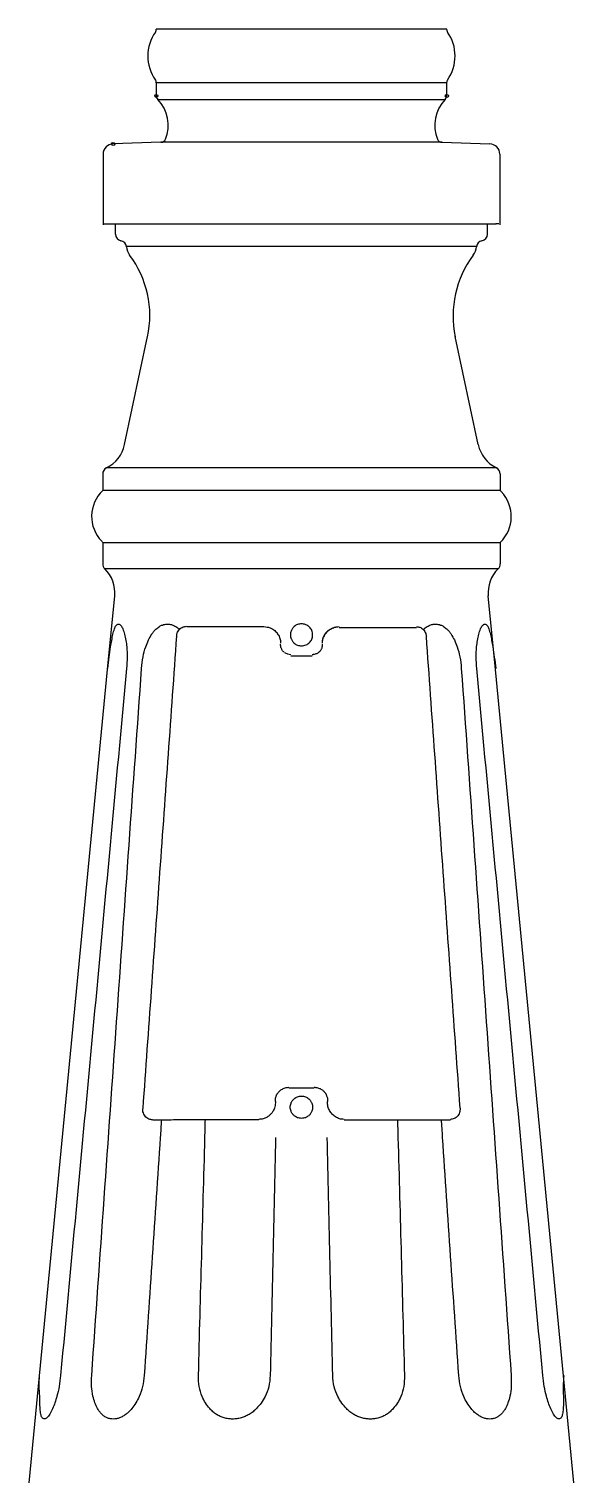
# Model space of a CAD drawing. Extents: x 0 to 225, y 0 to 465.
# Drawn here: x 78.2 to 109.2, y 47.9 to 130.6 of the extents above; entities that cross this region are included whole.
import ezdxf

# ---------------------------------------------------------------- set-up
doc = ezdxf.new("R2010")
doc.units = 0
doc.layers.add('LIVELLO_1', color=160, linetype='Continuous')

# ---------------------------------------------------------------- blocks, each defined once
blk = doc.blocks.new('AI9-BLK1')
at = {"layer": 'LIVELLO_1', "color": 7}
for p, q in [((-10.555, -101.805), (-27.092, -101.805)), ((-10.555, -104.864), (-27.092, -104.864)), ((-27.081, -104.859), (-27.081, -105.605)), ((-10.568, -104.859), (-10.568, -105.605)), ((-27.01, -105.808), (-10.637, -105.808)), ((-26.816, -108.246), (-29.528, -108.342)), ((-25.587, -108.249), (-26.829, -108.249)), ((-12.062, -108.249), (-25.587, -108.249)), ((-10.821, -108.249), (-12.062, -108.249)), ((-10.833, -108.246), (-8.119, -108.342)), ((-30.104, -108.915), (-30.104, -112.936)), ((-7.543, -108.915), (-7.543, -112.936)), ((-30.057, -112.887), (-29.966, -112.887)), ((-18.824, -112.898), (-29.989, -112.898)), ((-29.399, -113.47), (-29.399, -112.898)), ((-8.248, -112.898), (-29.399, -112.898)), ((-7.754, -112.898), (-18.824, -112.898)), ((-8.248, -113.47), (-8.248, -112.898)), ((-7.592, -112.887), (-7.777, -112.887)), ((-8.889, -114.173), (-28.757, -114.173)), ((-28.877, -125.445), (-27.571, -119.304)), ((-8.769, -125.445), (-10.078, -119.304)), ((-30.122, -127.113), (-30.122, -128.06)), ((-7.737, -126.769), (-29.912, -126.769)), ((-7.522, -127.113), (-7.522, -128.06)), ((-7.522, -128.06), (-30.122, -128.06)), ((-30.122, -131.008), (-30.122, -132.237)), ((-30.122, -131.008), (-7.522, -131.008)), ((-7.522, -131.008), (-7.522, -132.237)), ((-7.637, -132.508), (-30.009, -132.508)), ((-29.849, -138.243), (-29.442, -134.057)), ((-7.797, -138.243), (-8.202, -134.057)), ((-15.38, -135.873), (-16.682, -135.873)), ((-12.28, -135.871), (-13.595, -135.871)), ((-19.434, -137.469), (-18.548, -137.469)), ((-18.548, -137.469), (-18.214, -137.469)), ((-33.724, -178.428), (-29.849, -138.243)), ((-3.923, -178.428), (-7.797, -138.243)), ((-18.103, -162.057), (-19.545, -162.057)), ((-10.348, -163.878), (-10.861, -163.878)), ((-34.311, -184.522), (-33.724, -178.428)), ((-3.332, -184.522), (-3.923, -178.428))]:
    blk.add_line(p, q, dxfattribs=at)
for points in [[(-25.337, -135.787), (-25.257, -135.787), (-25.176, -135.787)], [(-13.595, -135.871), (-14.988, -135.873), (-15.38, -135.873)], [(-27.029, -163.862), (-26.904, -163.862), (-26.778, -163.862)], [(-24.57, -163.849), (-24.505, -163.849), (-24.437, -163.849), (-24.358, -163.849), (-24.274, -163.849)], [(-10.861, -163.878), (-13.362, -163.878), (-16.391, -163.878)]]:
    blk.add_lwpolyline(points, dxfattribs=at)
for centre, major_axis, ratio in [((-27.08, -105.608), (0.0894, 0), 0.959632), ((-10.555, -105.608), (0.0904, 0), 0.948571), ((-29.529, -108.344), (-0.0011, -0.0927), 0.963684)]:
    blk.add_ellipse(centre, major_axis=major_axis, ratio=ratio, dxfattribs=at)
for points in [[(-27.131, -101.975), (-27.704, -102.787), (-27.704, -103.877), (-27.131, -104.703)], [(-27.131, -101.975), (-27.094, -101.925), (-27.081, -101.865), (-27.081, -101.805)], [(-10.568, -101.805), (-10.568, -101.865), (-10.548, -101.925), (-10.516, -101.975)], [(-10.516, -104.703), (-9.947, -103.877), (-9.947, -102.787), (-10.516, -101.975)], [(-27.081, -104.864), (-27.081, -104.807), (-27.094, -104.747), (-27.131, -104.703)], [(-10.516, -104.703), (-10.548, -104.747), (-10.568, -104.807), (-10.568, -104.864)], [(-27.081, -105.608), (-27.081, -105.68), (-27.049, -105.753), (-26.999, -105.806)], [(-26.559, -108.072), (-26.24, -107.298), (-26.412, -106.404), (-26.999, -105.806)], [(-10.652, -105.806), (-11.236, -106.404), (-11.406, -107.298), (-11.088, -108.072)], [(-10.652, -105.806), (-10.598, -105.753), (-10.568, -105.68), (-10.568, -105.608)], [(-29.528, -108.344), (-29.844, -108.344), (-30.104, -108.602), (-30.104, -108.917)], [(-26.816, -108.249), (-26.699, -108.244), (-26.602, -108.176), (-26.559, -108.072)], [(-11.088, -108.072), (-11.044, -108.176), (-10.943, -108.244), (-10.833, -108.249)], [(-7.543, -108.917), (-7.543, -108.602), (-7.802, -108.344), (-8.119, -108.344)], [(-29.399, -113.474), (-29.399, -113.655), (-29.268, -113.812), (-29.089, -113.849)], [(-28.778, -114.189), (-28.795, -114.021), (-28.92, -113.88), (-29.089, -113.849)], [(-8.561, -113.849), (-8.724, -113.88), (-8.85, -114.021), (-8.871, -114.189)], [(-8.561, -113.849), (-8.38, -113.812), (-8.248, -113.655), (-8.248, -113.474)], [(-28.778, -114.189), (-28.761, -114.361), (-28.696, -114.533), (-28.595, -114.668)], [(-28.778, -114.189), (-28.761, -114.361), (-28.696, -114.533), (-28.595, -114.668)], [(-27.571, -119.308), (-27.223, -117.684), (-27.598, -115.994), (-28.595, -114.668)], [(-9.054, -114.668), (-10.05, -115.994), (-10.423, -117.684), (-10.075, -119.308)], [(-9.054, -114.668), (-8.953, -114.533), (-8.884, -114.361), (-8.871, -114.189)], [(-29.912, -126.771), (-29.381, -126.509), (-29.002, -126.027), (-28.877, -125.449)], [(-8.769, -125.449), (-8.645, -126.027), (-8.265, -126.509), (-7.737, -126.771)], [(-29.912, -126.771), (-30.043, -126.837), (-30.124, -126.965), (-30.124, -127.115)], [(-7.522, -127.115), (-7.522, -126.965), (-7.608, -126.837), (-7.737, -126.771)], [(-30.124, -132.239), (-30.124, -132.338), (-30.081, -132.438), (-30.009, -132.513)], [(-7.637, -132.513), (-7.565, -132.438), (-7.522, -132.338), (-7.522, -132.239)], [(-29.442, -134.06), (-29.388, -133.486), (-29.593, -132.912), (-30.009, -132.513)], [(-7.637, -132.513), (-8.05, -132.912), (-8.259, -133.486), (-8.202, -134.06)]]:
    blk.add_open_spline(points, degree=3, dxfattribs=at)
for points, knots in [([(-30.124, -128.064), (-30.94, -128.845), (-30.967, -130.138), (-30.184, -130.95), (-30.162, -130.972), (-30.147, -130.994), (-30.124, -131.01)], [0, 0, 0, 0, 1, 1, 1, 2, 2, 2, 2]), ([(-7.522, -131.01), (-6.708, -130.233), (-6.681, -128.936), (-7.463, -128.122), (-7.483, -128.104), (-7.502, -128.086), (-7.522, -128.064)], [0, 0, 0, 0, 1, 1, 1, 2, 2, 2, 2]), ([(-18.824, -135.646), (-18.901, -135.65), (-18.978, -135.659), (-19.052, -135.684), (-19.116, -135.706), (-19.177, -135.745), (-19.231, -135.792), (-19.27, -135.827), (-19.306, -135.871), (-19.332, -135.915), (-19.367, -135.953), (-19.387, -135.999), (-19.407, -136.052), (-19.421, -136.087), (-19.432, -136.122), (-19.438, -136.16), (-19.45, -136.195), (-19.45, -136.231), (-19.45, -136.273), (-19.45, -136.304), (-19.45, -136.345), (-19.438, -136.381), (-19.432, -136.416), (-19.421, -136.454), (-19.41, -136.489), (-19.387, -136.535), (-19.367, -136.586), (-19.332, -136.626), (-19.306, -136.67), (-19.27, -136.714), (-19.231, -136.749), (-19.177, -136.794), (-19.116, -136.835), (-19.052, -136.857), (-18.978, -136.884), (-18.901, -136.888), (-18.824, -136.899)], [0, 0, 0, 0, 1, 1, 1, 2, 2, 2, 3, 3, 3, 4, 4, 4, 5, 5, 5, 6, 6, 6, 7, 7, 7, 8, 8, 8, 9, 9, 9, 10, 10, 10, 11, 11, 11, 12, 12, 12, 12]), ([(-18.582, -135.692), (-18.625, -135.679), (-18.664, -135.664), (-18.703, -135.655), (-18.741, -135.65), (-18.783, -135.646), (-18.824, -135.646)], [0, 0, 0, 0, 1, 1, 1, 2, 2, 2, 2]), ([(-29.841, -138.177), (-29.815, -137.961), (-29.796, -137.747), (-29.763, -137.533), (-29.735, -137.343), (-29.709, -137.151), (-29.677, -136.961), (-29.654, -136.835), (-29.634, -136.709), (-29.612, -136.586), (-29.593, -136.467), (-29.567, -136.35), (-29.541, -136.231), (-29.528, -136.182), (-29.516, -136.131), (-29.503, -136.081), (-29.487, -136.028), (-29.474, -135.977), (-29.455, -135.931), (-29.444, -135.895), (-29.431, -135.864), (-29.417, -135.831), (-29.403, -135.803), (-29.384, -135.77), (-29.363, -135.741), (-29.343, -135.719), (-29.324, -135.701), (-29.3, -135.69), (-29.279, -135.675), (-29.257, -135.664), (-29.229, -135.664), (-29.207, -135.664), (-29.177, -135.675), (-29.157, -135.69), (-29.13, -135.701), (-29.11, -135.719), (-29.095, -135.741), (-29.071, -135.77), (-29.051, -135.803), (-29.033, -135.827), (-29.015, -135.864), (-28.999, -135.895), (-28.983, -135.928), (-28.966, -135.977), (-28.944, -136.028), (-28.929, -136.078), (-28.913, -136.125), (-28.897, -136.182), (-28.884, -136.231), (-28.852, -136.35), (-28.83, -136.462), (-28.809, -136.586), (-28.789, -136.709), (-28.771, -136.835), (-28.757, -136.961), (-28.737, -137.151), (-28.73, -137.343), (-28.735, -137.537), (-28.735, -137.747), (-28.748, -137.961), (-28.767, -138.177)], [0, 0, 0, 0, 1, 1, 1, 2, 2, 2, 3, 3, 3, 4, 4, 4, 5, 5, 5, 6, 6, 6, 7, 7, 7, 8, 8, 8, 9, 9, 9, 10, 10, 10, 11, 11, 11, 12, 12, 12, 13, 13, 13, 14, 14, 14, 15, 15, 15, 16, 16, 16, 17, 17, 17, 18, 18, 18, 19, 19, 19, 20, 20, 20, 20]), ([(-27.914, -138.177), (-27.892, -137.956), (-27.872, -137.736), (-27.831, -137.524), (-27.793, -137.328), (-27.745, -137.133), (-27.679, -136.948), (-27.632, -136.818), (-27.582, -136.69), (-27.521, -136.564), (-27.467, -136.449), (-27.404, -136.337), (-27.334, -136.231), (-27.302, -136.178), (-27.266, -136.125), (-27.226, -136.081), (-27.189, -136.032), (-27.15, -135.99), (-27.101, -135.951), (-27.072, -135.917), (-27.038, -135.893), (-26.999, -135.864), (-26.965, -135.838), (-26.932, -135.816), (-26.896, -135.787)], [0, 0, 0, 0, 1, 1, 1, 2, 2, 2, 3, 3, 3, 4, 4, 4, 5, 5, 5, 6, 6, 6, 7, 7, 7, 8, 8, 8, 8]), ([(-25.928, -136.337), (-26.247, -140.816), (-26.568, -145.295), (-26.887, -149.775), (-27.207, -154.256), (-27.526, -158.732), (-27.849, -163.213)], [0, 0, 0, 0, 1, 1, 1, 2, 2, 2, 2]), ([(-26.896, -135.787), (-26.872, -135.774), (-26.846, -135.759), (-26.823, -135.745), (-26.792, -135.734), (-26.764, -135.719), (-26.732, -135.712), (-26.692, -135.692), (-26.647, -135.679), (-26.6, -135.675), (-26.557, -135.664), (-26.512, -135.659), (-26.464, -135.659), (-26.403, -135.659), (-26.335, -135.664), (-26.27, -135.679), (-26.206, -135.692), (-26.145, -135.715), (-26.085, -135.737), (-26.044, -135.756), (-26.001, -135.781), (-25.964, -135.803), (-25.928, -135.825), (-25.895, -135.849), (-25.861, -135.877), (-25.838, -135.895), (-25.82, -135.909), (-25.802, -135.928), (-25.79, -135.937), (-25.775, -135.951), (-25.764, -135.962)], [0, 0, 0, 0, 1, 1, 1, 2, 2, 2, 3, 3, 3, 4, 4, 4, 5, 5, 5, 6, 6, 6, 7, 7, 7, 8, 8, 8, 9, 9, 9, 10, 10, 10, 10]), ([(-25.928, -136.337), (-25.919, -136.312), (-25.917, -136.286), (-25.91, -136.26), (-25.906, -136.231), (-25.899, -136.204), (-25.895, -136.178)], [0, 0, 0, 0, 1, 1, 1, 2, 2, 2, 2]), ([(-25.895, -136.178), (-25.876, -136.136), (-25.861, -136.1), (-25.838, -136.065), (-25.818, -136.028), (-25.79, -135.99), (-25.764, -135.962)], [0, 0, 0, 0, 1, 1, 1, 2, 2, 2, 2]), ([(-25.764, -135.962), (-25.729, -135.931), (-25.697, -135.9), (-25.662, -135.877), (-25.628, -135.849), (-25.587, -135.838), (-25.546, -135.816)], [0, 0, 0, 0, 1, 1, 1, 2, 2, 2, 2]), ([(-25.546, -135.816), (-25.518, -135.809), (-25.486, -135.805), (-25.454, -135.803), (-25.423, -135.796), (-25.395, -135.792), (-25.361, -135.783)], [0, 0, 0, 0, 1, 1, 1, 2, 2, 2, 2]), ([(-25.167, -135.787), (-24.932, -135.787), (-24.703, -135.792), (-24.466, -135.792), (-24.24, -135.796), (-24.003, -135.796), (-23.772, -135.796), (-23.772, -135.796), (-23.493, -135.796), (-23.493, -135.796), (-23.377, -135.796), (-23.269, -135.796), (-23.16, -135.803), (-23.16, -135.803), (-22.724, -135.803), (-22.724, -135.803), (-22.724, -135.803), (-22.245, -135.803), (-22.245, -135.803)], [0, 0, 0, 0, 1, 1, 1, 2, 2, 2, 3, 3, 3, 4, 4, 4, 5, 5, 5, 6, 6, 6, 6]), ([(-22.256, -135.803), (-22.256, -135.803), (-21.613, -135.803), (-21.613, -135.803), (-21.396, -135.803), (-21.18, -135.803), (-20.967, -135.805)], [0, 0, 0, 0, 1, 1, 1, 2, 2, 2, 2]), ([(-20.962, -135.805), (-20.904, -135.809), (-20.837, -135.809), (-20.781, -135.825), (-20.723, -135.831), (-20.665, -135.849), (-20.611, -135.871), (-20.557, -135.893), (-20.51, -135.917), (-20.46, -135.944), (-20.419, -135.975), (-20.378, -135.999), (-20.341, -136.032), (-20.307, -136.065), (-20.277, -136.096), (-20.25, -136.125), (-20.236, -136.14), (-20.225, -136.149), (-20.214, -136.164), (-20.212, -136.173), (-20.203, -136.182), (-20.199, -136.191), (-20.148, -136.26), (-20.104, -136.33), (-20.074, -136.414), (-20.04, -136.489), (-20.029, -136.575), (-20.013, -136.657)], [0, 0, 0, 0, 1, 1, 1, 2, 2, 2, 3, 3, 3, 4, 4, 4, 5, 5, 5, 6, 6, 6, 7, 7, 7, 8, 8, 8, 9, 9, 9, 9]), ([(-18.548, -136.835), (-18.515, -136.822), (-18.483, -136.805), (-18.453, -136.78), (-18.422, -136.76), (-18.393, -136.736), (-18.366, -136.709), (-18.338, -136.679), (-18.314, -136.654), (-18.293, -136.619), (-18.271, -136.586), (-18.248, -136.551), (-18.237, -136.511), (-18.216, -136.476), (-18.203, -136.438), (-18.2, -136.394), (-18.189, -136.354), (-18.189, -136.312), (-18.189, -136.273), (-18.189, -136.231), (-18.189, -136.191), (-18.2, -136.149), (-18.203, -136.109), (-18.216, -136.07), (-18.237, -136.032), (-18.248, -135.99), (-18.271, -135.953), (-18.293, -135.922), (-18.314, -135.886), (-18.341, -135.853), (-18.373, -135.827), (-18.399, -135.796), (-18.431, -135.774), (-18.467, -135.75), (-18.498, -135.728), (-18.537, -135.712), (-18.571, -135.692)], [0, 0, 0, 0, 1, 1, 1, 2, 2, 2, 3, 3, 3, 4, 4, 4, 5, 5, 5, 6, 6, 6, 7, 7, 7, 8, 8, 8, 9, 9, 9, 10, 10, 10, 11, 11, 11, 12, 12, 12, 12]), ([(-17.636, -136.663), (-17.627, -136.61), (-17.622, -136.566), (-17.609, -136.522), (-17.597, -136.476), (-17.582, -136.427), (-17.564, -136.385)], [0, 0, 0, 0, 1, 1, 1, 2, 2, 2, 2]), ([(-17.629, -136.619), (-17.622, -136.575), (-17.614, -136.535), (-17.601, -136.498), (-17.59, -136.46), (-17.577, -136.42), (-17.564, -136.385)], [0, 0, 0, 0, 1, 1, 1, 2, 2, 2, 2]), ([(-17.564, -136.385), (-17.562, -136.381), (-17.558, -136.381), (-17.558, -136.376), (-17.558, -136.372), (-17.558, -136.372), (-17.556, -136.367), (-17.556, -136.367), (-17.554, -136.363), (-17.554, -136.363), (-17.554, -136.359), (-17.549, -136.359), (-17.547, -136.354), (-17.547, -136.354), (-17.547, -136.345), (-17.547, -136.345), (-17.545, -136.345), (-17.543, -136.341), (-17.543, -136.341), (-17.543, -136.341), (-17.543, -136.337), (-17.541, -136.33), (-17.536, -136.33), (-17.536, -136.326), (-17.536, -136.326), (-17.536, -136.326), (-17.534, -136.321), (-17.532, -136.317), (-17.532, -136.317), (-17.532, -136.312), (-17.532, -136.312), (-17.53, -136.312), (-17.527, -136.308), (-17.527, -136.308), (-17.527, -136.304), (-17.527, -136.304), (-17.523, -136.299), (-17.523, -136.299), (-17.521, -136.299), (-17.521, -136.295), (-17.521, -136.29), (-17.519, -136.29), (-17.516, -136.29), (-17.516, -136.29), (-17.516, -136.286), (-17.516, -136.286), (-17.514, -136.282), (-17.509, -136.277), (-17.509, -136.277), (-17.509, -136.277), (-17.509, -136.273), (-17.509, -136.273), (-17.504, -136.273), (-17.504, -136.268), (-17.504, -136.268), (-17.504, -136.264), (-17.502, -136.264), (-17.502, -136.264), (-17.502, -136.264), (-17.5, -136.26), (-17.5, -136.26), (-17.495, -136.255), (-17.493, -136.255), (-17.493, -136.251), (-17.493, -136.251), (-17.491, -136.246), (-17.491, -136.246), (-17.489, -136.246), (-17.489, -136.246), (-17.489, -136.242), (-17.489, -136.242), (-17.487, -136.235), (-17.482, -136.235), (-17.482, -136.235), (-17.482, -136.231), (-17.482, -136.231), (-17.48, -136.231), (-17.478, -136.226), (-17.478, -136.226), (-17.478, -136.222), (-17.478, -136.222), (-17.476, -136.222), (-17.476, -136.222), (-17.473, -136.218), (-17.473, -136.218), (-17.473, -136.218), (-17.469, -136.213), (-17.467, -136.213), (-17.467, -136.213), (-17.467, -136.209), (-17.467, -136.209), (-17.464, -136.204), (-17.459, -136.204), (-17.459, -136.204), (-17.459, -136.204), (-17.459, -136.2), (-17.459, -136.2), (-17.459, -136.2), (-17.455, -136.195), (-17.455, -136.195), (-17.455, -136.195), (-17.452, -136.195), (-17.452, -136.191), (-17.452, -136.191), (-17.448, -136.191), (-17.448, -136.191), (-17.448, -136.191), (-17.448, -136.187), (-17.448, -136.187), (-17.448, -136.187), (-17.448, -136.182), (-17.448, -136.182), (-17.448, -136.182), (-17.446, -136.182), (-17.446, -136.182), (-17.446, -136.178), (-17.441, -136.178), (-17.441, -136.178), (-17.441, -136.178), (-17.437, -136.178), (-17.437, -136.178), (-17.437, -136.178), (-17.437, -136.173), (-17.437, -136.173), (-17.437, -136.173), (-17.437, -136.173), (-17.437, -136.169), (-17.437, -136.169), (-17.435, -136.169), (-17.435, -136.169), (-17.435, -136.169), (-17.435, -136.164), (-17.435, -136.164), (-17.435, -136.164), (-17.426, -136.164), (-17.426, -136.164), (-17.426, -136.164), (-17.426, -136.16), (-17.426, -136.16), (-17.426, -136.16), (-17.426, -136.156), (-17.426, -136.156), (-17.426, -136.156), (-17.424, -136.156), (-17.424, -136.156)], [0, 0, 0, 0, 1, 1, 1, 2, 2, 2, 3, 3, 3, 4, 4, 4, 5, 5, 5, 6, 6, 6, 7, 7, 7, 8, 8, 8, 9, 9, 9, 10, 10, 10, 11, 11, 11, 12, 12, 12, 13, 13, 13, 14, 14, 14, 15, 15, 15, 16, 16, 16, 17, 17, 17, 18, 18, 18, 19, 19, 19, 20, 20, 20, 21, 21, 21, 22, 22, 22, 23, 23, 23, 24, 24, 24, 25, 25, 25, 26, 26, 26, 27, 27, 27, 28, 28, 28, 29, 29, 29, 30, 30, 30, 31, 31, 31, 32, 32, 32, 33, 33, 33, 34, 34, 34, 35, 35, 35, 36, 36, 36, 37, 37, 37, 38, 38, 38, 39, 39, 39, 40, 40, 40, 41, 41, 41, 42, 42, 42, 43, 43, 43, 44, 44, 44, 45, 45, 45, 46, 46, 46, 47, 47, 47, 48, 48, 48, 48]), ([(-17.549, -136.385), (-17.541, -136.367), (-17.534, -136.345), (-17.523, -136.326), (-17.514, -136.308), (-17.502, -136.29), (-17.491, -136.273), (-17.48, -136.251), (-17.469, -136.231), (-17.452, -136.213), (-17.439, -136.195), (-17.426, -136.178), (-17.409, -136.156)], [0, 0, 0, 0, 1, 1, 1, 2, 2, 2, 3, 3, 3, 4, 4, 4, 4]), ([(-17.424, -136.156), (-17.418, -136.149), (-17.412, -136.14), (-17.407, -136.136), (-17.401, -136.125), (-17.392, -136.118), (-17.385, -136.109), (-17.374, -136.096), (-17.358, -136.087), (-17.344, -136.074), (-17.336, -136.059), (-17.323, -136.052), (-17.31, -136.041), (-17.297, -136.028), (-17.276, -136.012), (-17.26, -135.999), (-17.245, -135.988), (-17.232, -135.977), (-17.217, -135.968)], [0, 0, 0, 0, 1, 1, 1, 2, 2, 2, 3, 3, 3, 4, 4, 4, 5, 5, 5, 6, 6, 6, 6]), ([(-17.424, -136.156), (-17.422, -136.149), (-17.414, -136.147), (-17.412, -136.136), (-17.407, -136.131), (-17.401, -136.125), (-17.396, -136.122), (-17.392, -136.118), (-17.385, -136.114), (-17.381, -136.109), (-17.378, -136.1), (-17.374, -136.096), (-17.366, -136.096), (-17.364, -136.087), (-17.358, -136.081), (-17.355, -136.081), (-17.353, -136.074), (-17.344, -136.074), (-17.342, -136.07), (-17.34, -136.065), (-17.336, -136.059), (-17.331, -136.056), (-17.323, -136.052), (-17.321, -136.043), (-17.319, -136.043), (-17.312, -136.041), (-17.31, -136.034), (-17.306, -136.032), (-17.299, -136.032), (-17.297, -136.028), (-17.29, -136.021), (-17.288, -136.019), (-17.286, -136.019), (-17.284, -136.012), (-17.274, -136.01), (-17.271, -136.006), (-17.267, -136.006), (-17.263, -135.999), (-17.263, -135.999), (-17.26, -135.999), (-17.26, -135.999), (-17.256, -135.997), (-17.254, -135.99), (-17.254, -135.99), (-17.249, -135.99), (-17.249, -135.99), (-17.245, -135.988), (-17.243, -135.988), (-17.243, -135.988), (-17.238, -135.988), (-17.238, -135.984), (-17.238, -135.984), (-17.238, -135.984), (-17.232, -135.977), (-17.232, -135.977), (-17.232, -135.977), (-17.228, -135.975), (-17.228, -135.975), (-17.228, -135.975), (-17.22, -135.975), (-17.22, -135.975), (-17.22, -135.975), (-17.22, -135.968), (-17.22, -135.968), (-17.22, -135.968), (-17.217, -135.968), (-17.217, -135.968)], [0, 0, 0, 0, 1, 1, 1, 2, 2, 2, 3, 3, 3, 4, 4, 4, 5, 5, 5, 6, 6, 6, 7, 7, 7, 8, 8, 8, 9, 9, 9, 10, 10, 10, 11, 11, 11, 12, 12, 12, 13, 13, 13, 14, 14, 14, 15, 15, 15, 16, 16, 16, 17, 17, 17, 18, 18, 18, 19, 19, 19, 20, 20, 20, 21, 21, 21, 22, 22, 22, 22]), ([(-17.204, -135.968), (-17.161, -135.94), (-17.122, -135.917), (-17.077, -135.895), (-17.032, -135.877), (-16.985, -135.862), (-16.937, -135.84)], [0, 0, 0, 0, 1, 1, 1, 2, 2, 2, 2]), ([(-17.204, -135.968), (-17.191, -135.962), (-17.174, -135.951), (-17.163, -135.94), (-17.148, -135.931), (-17.127, -135.922), (-17.111, -135.915), (-17.084, -135.9), (-17.06, -135.886), (-17.032, -135.877), (-17.001, -135.864), (-16.969, -135.853), (-16.937, -135.84)], [0, 0, 0, 0, 1, 1, 1, 2, 2, 2, 3, 3, 3, 4, 4, 4, 4]), ([(-16.952, -135.84), (-16.911, -135.831), (-16.868, -135.825), (-16.822, -135.816), (-16.777, -135.809), (-16.732, -135.809), (-16.687, -135.805)], [0, 0, 0, 0, 1, 1, 1, 2, 2, 2, 2]), ([(-16.952, -135.84), (-16.935, -135.84), (-16.917, -135.838), (-16.902, -135.827), (-16.881, -135.827), (-16.863, -135.825), (-16.847, -135.818)], [0, 0, 0, 0, 1, 1, 1, 2, 2, 2, 2]), ([(-12.28, -135.803), (-12.251, -135.809), (-12.219, -135.816), (-12.192, -135.818), (-12.159, -135.825), (-12.127, -135.827), (-12.1, -135.838), (-12.059, -135.849), (-12.023, -135.871), (-11.989, -135.893), (-11.952, -135.915), (-11.924, -135.942), (-11.892, -135.968)], [0, 0, 0, 0, 1, 1, 1, 2, 2, 2, 3, 3, 3, 4, 4, 4, 4]), ([(-11.892, -135.968), (-11.881, -135.962), (-11.867, -135.944), (-11.853, -135.931), (-11.831, -135.915), (-11.81, -135.895), (-11.79, -135.877), (-11.756, -135.849), (-11.72, -135.825), (-11.682, -135.803), (-11.641, -135.781), (-11.603, -135.756), (-11.56, -135.737), (-11.503, -135.715), (-11.437, -135.692), (-11.377, -135.679), (-11.314, -135.664), (-11.247, -135.659), (-11.185, -135.659), (-11.137, -135.659), (-11.092, -135.664), (-11.044, -135.675), (-10.999, -135.679), (-10.956, -135.692), (-10.915, -135.712), (-10.887, -135.719), (-10.852, -135.734), (-10.823, -135.745), (-10.803, -135.759), (-10.775, -135.774), (-10.753, -135.787)], [0, 0, 0, 0, 1, 1, 1, 2, 2, 2, 3, 3, 3, 4, 4, 4, 5, 5, 5, 6, 6, 6, 7, 7, 7, 8, 8, 8, 9, 9, 9, 10, 10, 10, 10]), ([(-11.892, -135.968), (-11.865, -136.006), (-11.833, -136.034), (-11.81, -136.074), (-11.788, -136.114), (-11.773, -136.156), (-11.756, -136.195)], [0, 0, 0, 0, 1, 1, 1, 2, 2, 2, 2]), ([(-11.756, -136.195), (-11.749, -136.222), (-11.743, -136.251), (-11.736, -136.277), (-11.732, -136.299), (-11.73, -136.326), (-11.72, -136.354)], [0, 0, 0, 0, 1, 1, 1, 2, 2, 2, 2]), ([(-9.802, -163.191), (-10.123, -158.718), (-10.443, -154.243), (-10.762, -149.771), (-11.081, -145.295), (-11.402, -140.829), (-11.72, -136.354)], [0, 0, 0, 0, 1, 1, 1, 2, 2, 2, 2]), ([(-10.753, -135.787), (-10.715, -135.816), (-10.683, -135.838), (-10.649, -135.864), (-10.613, -135.893), (-10.577, -135.917), (-10.545, -135.951), (-10.5, -135.99), (-10.46, -136.032), (-10.423, -136.081), (-10.382, -136.125), (-10.346, -136.178), (-10.315, -136.231), (-10.245, -136.337), (-10.184, -136.449), (-10.128, -136.564), (-10.068, -136.69), (-10.016, -136.818), (-9.969, -136.948), (-9.906, -137.133), (-9.856, -137.328), (-9.815, -137.524), (-9.777, -137.736), (-9.757, -137.956), (-9.734, -138.177)], [0, 0, 0, 0, 1, 1, 1, 2, 2, 2, 3, 3, 3, 4, 4, 4, 5, 5, 5, 6, 6, 6, 7, 7, 7, 8, 8, 8, 8]), ([(-8.858, -138.177), (-8.873, -137.961), (-8.889, -137.747), (-8.889, -137.537), (-8.889, -137.343), (-8.884, -137.151), (-8.862, -136.961), (-8.853, -136.835), (-8.834, -136.709), (-8.815, -136.586), (-8.794, -136.462), (-8.772, -136.35), (-8.74, -136.231), (-8.726, -136.182), (-8.711, -136.125), (-8.694, -136.078), (-8.679, -136.028), (-8.656, -135.977), (-8.638, -135.928), (-8.625, -135.895), (-8.606, -135.864), (-8.591, -135.827), (-8.573, -135.803), (-8.554, -135.77), (-8.532, -135.741), (-8.509, -135.719), (-8.489, -135.701), (-8.466, -135.69), (-8.444, -135.675), (-8.419, -135.664), (-8.397, -135.664), (-8.367, -135.664), (-8.342, -135.675), (-8.321, -135.69), (-8.297, -135.701), (-8.276, -135.719), (-8.259, -135.741), (-8.235, -135.77), (-8.22, -135.803), (-8.204, -135.831), (-8.19, -135.864), (-8.177, -135.895), (-8.166, -135.931), (-8.15, -135.977), (-8.134, -136.028), (-8.123, -136.081), (-8.108, -136.131), (-8.093, -136.182), (-8.08, -136.231), (-8.055, -136.35), (-8.028, -136.467), (-8.013, -136.586), (-7.987, -136.709), (-7.97, -136.835), (-7.946, -136.961), (-7.915, -137.151), (-7.888, -137.343), (-7.858, -137.533), (-7.829, -137.747), (-7.806, -137.961), (-7.78, -138.177)], [0, 0, 0, 0, 1, 1, 1, 2, 2, 2, 3, 3, 3, 4, 4, 4, 5, 5, 5, 6, 6, 6, 7, 7, 7, 8, 8, 8, 9, 9, 9, 10, 10, 10, 11, 11, 11, 12, 12, 12, 13, 13, 13, 14, 14, 14, 15, 15, 15, 16, 16, 16, 17, 17, 17, 18, 18, 18, 19, 19, 19, 20, 20, 20, 20]), ([(-20.02, -136.619), (-20.02, -136.634), (-20.02, -136.657), (-20.013, -136.679), (-20.013, -136.679), (-20.013, -136.738), (-20.013, -136.738)], [0, 0, 0, 0, 1, 1, 1, 2, 2, 2, 2]), ([(-19.977, -137.03), (-19.986, -136.994), (-19.997, -136.957), (-20.005, -136.917), (-20.009, -136.879), (-20.009, -136.844), (-20.009, -136.805)], [0, 0, 0, 0, 1, 1, 1, 2, 2, 2, 2]), ([(-19.923, -137.133), (-19.932, -137.118), (-19.938, -137.102), (-19.949, -137.078), (-19.956, -137.065), (-19.966, -137.05), (-19.977, -137.03)], [0, 0, 0, 0, 1, 1, 1, 2, 2, 2, 2]), ([(-19.8, -137.277), (-19.823, -137.252), (-19.845, -137.23), (-19.869, -137.21), (-19.886, -137.186), (-19.904, -137.162), (-19.923, -137.133)], [0, 0, 0, 0, 1, 1, 1, 2, 2, 2, 2]), ([(-19.434, -137.402), (-19.491, -137.396), (-19.552, -137.394), (-19.604, -137.374), (-19.658, -137.358), (-19.712, -137.328), (-19.762, -137.299)], [0, 0, 0, 0, 1, 1, 1, 2, 2, 2, 2]), ([(-18.824, -136.899), (-18.779, -136.893), (-18.733, -136.888), (-18.688, -136.884), (-18.648, -136.871), (-18.605, -136.857), (-18.56, -136.835)], [0, 0, 0, 0, 1, 1, 1, 2, 2, 2, 2]), ([(-17.851, -137.277), (-17.857, -137.281), (-17.868, -137.29), (-17.877, -137.292), (-17.888, -137.305), (-17.909, -137.314), (-17.922, -137.325), (-17.946, -137.336), (-17.97, -137.35), (-18, -137.358), (-18.034, -137.374), (-18.065, -137.385), (-18.099, -137.394)], [0, 0, 0, 0, 1, 1, 1, 2, 2, 2, 3, 3, 3, 4, 4, 4, 4]), ([(-17.726, -137.133), (-17.744, -137.162), (-17.76, -137.186), (-17.782, -137.21), (-17.805, -137.23), (-17.828, -137.252), (-17.851, -137.277)], [0, 0, 0, 0, 1, 1, 1, 2, 2, 2, 2]), ([(-17.672, -137.03), (-17.683, -137.05), (-17.692, -137.065), (-17.698, -137.083), (-17.708, -137.102), (-17.717, -137.118), (-17.726, -137.133)], [0, 0, 0, 0, 1, 1, 1, 2, 2, 2, 2]), ([(-17.638, -136.805), (-17.638, -136.844), (-17.64, -136.879), (-17.644, -136.917), (-17.651, -136.957), (-17.663, -136.994), (-17.672, -137.03)], [0, 0, 0, 0, 1, 1, 1, 2, 2, 2, 2]), ([(-17.636, -136.738), (-17.636, -136.723), (-17.631, -136.698), (-17.631, -136.679), (-17.629, -136.657), (-17.629, -136.641), (-17.629, -136.619)], [0, 0, 0, 0, 1, 1, 1, 2, 2, 2, 2]), ([(-18.099, -137.394), (-18.117, -137.394), (-18.135, -137.394), (-18.157, -137.396), (-18.174, -137.402), (-18.196, -137.402), (-18.214, -137.402)], [0, 0, 0, 0, 1, 1, 1, 2, 2, 2, 2]), ([(-28.767, -138.177), (-29.392, -144.878), (-30.018, -151.58), (-30.641, -158.288), (-31.268, -164.996), (-31.896, -171.695), (-32.519, -178.403)], [0, 0, 0, 0, 1, 1, 1, 2, 2, 2, 2]), ([(-30.748, -178.403), (-30.276, -171.695), (-29.808, -164.996), (-29.334, -158.288), (-28.86, -151.58), (-28.389, -144.878), (-27.914, -138.177)], [0, 0, 0, 0, 1, 1, 1, 2, 2, 2, 2]), ([(-9.734, -138.177), (-9.259, -144.878), (-8.783, -151.58), (-8.315, -158.288), (-7.841, -164.996), (-7.373, -171.695), (-6.9, -178.403)], [0, 0, 0, 0, 1, 1, 1, 2, 2, 2, 2]), ([(-5.102, -178.403), (-5.728, -171.695), (-6.353, -164.996), (-6.98, -158.288), (-7.605, -151.58), (-8.231, -144.878), (-8.858, -138.177)], [0, 0, 0, 0, 1, 1, 1, 2, 2, 2, 2]), ([(-20.236, -162.45), (-20.225, -162.436), (-20.223, -162.423), (-20.214, -162.412), (-20.203, -162.397), (-20.199, -162.381), (-20.189, -162.368), (-20.178, -162.353), (-20.164, -162.331), (-20.148, -162.313), (-20.135, -162.295), (-20.121, -162.284), (-20.108, -162.264), (-20.089, -162.247), (-20.074, -162.229), (-20.051, -162.209), (-20.035, -162.191), (-20.013, -162.178), (-19.997, -162.165), (-19.968, -162.147), (-19.938, -162.123), (-19.911, -162.11), (-19.878, -162.092), (-19.848, -162.079), (-19.816, -162.066), (-19.774, -162.053), (-19.733, -162.039), (-19.688, -162.028), (-19.643, -162.024), (-19.597, -162.019), (-19.545, -162.015)], [0, 0, 0, 0, 1, 1, 1, 2, 2, 2, 3, 3, 3, 4, 4, 4, 5, 5, 5, 6, 6, 6, 7, 7, 7, 8, 8, 8, 9, 9, 9, 10, 10, 10, 10]), ([(-18.103, -162.015), (-18.103, -162.015), (-18.058, -162.015), (-18.058, -162.015), (-18.038, -162.019), (-18.024, -162.024), (-18.011, -162.024)], [0, 0, 0, 0, 1, 1, 1, 2, 2, 2, 2]), ([(-17.998, -162.024), (-17.959, -162.028), (-17.927, -162.033), (-17.896, -162.042), (-17.862, -162.053), (-17.83, -162.061), (-17.803, -162.075), (-17.773, -162.083), (-17.749, -162.097), (-17.72, -162.11), (-17.694, -162.123), (-17.67, -162.143), (-17.644, -162.16), (-17.625, -162.174), (-17.604, -162.191), (-17.584, -162.205), (-17.564, -162.229), (-17.545, -162.242), (-17.53, -162.262), (-17.514, -162.278), (-17.5, -162.295), (-17.487, -162.313), (-17.473, -162.331), (-17.459, -162.353), (-17.448, -162.368), (-17.437, -162.381), (-17.433, -162.397), (-17.422, -162.412), (-17.412, -162.423), (-17.407, -162.436), (-17.398, -162.45)], [0, 0, 0, 0, 1, 1, 1, 2, 2, 2, 3, 3, 3, 4, 4, 4, 5, 5, 5, 6, 6, 6, 7, 7, 7, 8, 8, 8, 9, 9, 9, 10, 10, 10, 10]), ([(-20.307, -162.827), (-20.307, -162.926), (-20.307, -163.026), (-20.333, -163.127), (-20.352, -163.213), (-20.39, -163.299), (-20.44, -163.377), (-20.471, -163.429), (-20.503, -163.476), (-20.548, -163.52), (-20.585, -163.562), (-20.623, -163.602), (-20.665, -163.633), (-20.688, -163.652), (-20.711, -163.67), (-20.734, -163.683), (-20.756, -163.696), (-20.781, -163.712), (-20.803, -163.725)], [0, 0, 0, 0, 1, 1, 1, 2, 2, 2, 3, 3, 3, 4, 4, 4, 5, 5, 5, 6, 6, 6, 6]), ([(-20.307, -162.827), (-20.307, -162.781), (-20.307, -162.736), (-20.305, -162.69), (-20.3, -162.65), (-20.294, -162.609), (-20.281, -162.573), (-20.272, -162.547), (-20.266, -162.527), (-20.257, -162.501), (-20.25, -162.487), (-20.243, -162.467), (-20.236, -162.45)], [0, 0, 0, 0, 1, 1, 1, 2, 2, 2, 3, 3, 3, 4, 4, 4, 4]), ([(-18.824, -163.785), (-18.745, -163.774), (-18.671, -163.771), (-18.593, -163.743), (-18.526, -163.714), (-18.467, -163.681), (-18.413, -163.628), (-18.373, -163.593), (-18.338, -163.555), (-18.304, -163.511), (-18.276, -163.467), (-18.25, -163.416), (-18.23, -163.372), (-18.216, -163.335), (-18.207, -163.295), (-18.196, -163.259), (-18.189, -163.22), (-18.187, -163.184), (-18.187, -163.145), (-18.187, -163.107), (-18.189, -163.072), (-18.198, -163.034), (-18.207, -162.995), (-18.216, -162.957), (-18.23, -162.922), (-18.25, -162.871), (-18.278, -162.827), (-18.304, -162.781), (-18.338, -162.736), (-18.375, -162.697), (-18.413, -162.664), (-18.467, -162.615), (-18.526, -162.573), (-18.593, -162.549), (-18.671, -162.527), (-18.745, -162.518), (-18.824, -162.512), (-18.905, -162.518), (-18.978, -162.527), (-19.052, -162.549), (-19.121, -162.573), (-19.181, -162.615), (-19.235, -162.664), (-19.276, -162.697), (-19.313, -162.736), (-19.344, -162.781), (-19.371, -162.827), (-19.399, -162.871), (-19.416, -162.922), (-19.432, -162.957), (-19.441, -162.995), (-19.45, -163.034), (-19.462, -163.072), (-19.462, -163.107), (-19.462, -163.145), (-19.462, -163.184), (-19.462, -163.22), (-19.45, -163.259), (-19.441, -163.295), (-19.432, -163.335), (-19.418, -163.372), (-19.399, -163.416), (-19.371, -163.467), (-19.344, -163.511), (-19.313, -163.555), (-19.276, -163.593), (-19.235, -163.628), (-19.181, -163.681), (-19.121, -163.714), (-19.052, -163.743), (-18.978, -163.771), (-18.905, -163.774), (-18.824, -163.785)], [0, 0, 0, 0, 1, 1, 1, 2, 2, 2, 3, 3, 3, 4, 4, 4, 5, 5, 5, 6, 6, 6, 7, 7, 7, 8, 8, 8, 9, 9, 9, 10, 10, 10, 11, 11, 11, 12, 12, 12, 13, 13, 13, 14, 14, 14, 15, 15, 15, 16, 16, 16, 17, 17, 17, 18, 18, 18, 19, 19, 19, 20, 20, 20, 21, 21, 21, 22, 22, 22, 23, 23, 23, 24, 24, 24, 24]), ([(-17.412, -162.45), (-17.407, -162.467), (-17.401, -162.487), (-17.392, -162.501), (-17.385, -162.527), (-17.378, -162.547), (-17.366, -162.569), (-17.355, -162.609), (-17.344, -162.65), (-17.344, -162.69), (-17.342, -162.736), (-17.342, -162.781), (-17.342, -162.827)], [0, 0, 0, 0, 1, 1, 1, 2, 2, 2, 3, 3, 3, 4, 4, 4, 4]), ([(-16.391, -163.84), (-16.486, -163.833), (-16.581, -163.827), (-16.664, -163.802), (-16.745, -163.78), (-16.822, -163.743), (-16.89, -163.696), (-16.96, -163.648), (-17.025, -163.599), (-17.08, -163.537), (-17.136, -163.48), (-17.187, -163.412), (-17.228, -163.339), (-17.271, -163.266), (-17.301, -163.184), (-17.321, -163.107), (-17.342, -163.017), (-17.342, -162.922), (-17.342, -162.827)], [0, 0, 0, 0, 1, 1, 1, 2, 2, 2, 3, 3, 3, 4, 4, 4, 5, 5, 5, 6, 6, 6, 6]), ([(-27.838, -163.403), (-27.838, -163.377), (-27.838, -163.348), (-27.844, -163.317), (-27.844, -163.288), (-27.847, -163.264), (-27.849, -163.231)], [0, 0, 0, 0, 1, 1, 1, 2, 2, 2, 2]), ([(-27.497, -163.827), (-27.582, -163.774), (-27.664, -163.725), (-27.718, -163.659), (-27.777, -163.588), (-27.804, -163.493), (-27.838, -163.403)], [0, 0, 0, 0, 1, 1, 1, 2, 2, 2, 2]), ([(-20.79, -163.725), (-20.863, -163.758), (-20.934, -163.793), (-21.009, -163.809), (-21.086, -163.831), (-21.165, -163.833), (-21.245, -163.84)], [0, 0, 0, 0, 1, 1, 1, 2, 2, 2, 2]), ([(-9.8, -163.209), (-9.804, -163.235), (-9.804, -163.266), (-9.804, -163.295), (-9.811, -163.321), (-9.811, -163.355), (-9.813, -163.381), (-9.845, -163.471), (-9.872, -163.562), (-9.932, -163.628), (-9.985, -163.703), (-10.068, -163.751), (-10.15, -163.796)], [0, 0, 0, 0, 1, 1, 1, 2, 2, 2, 3, 3, 3, 4, 4, 4, 4]), ([(-27.295, -163.864), (-27.331, -163.862), (-27.363, -163.853), (-27.397, -163.849), (-27.428, -163.84), (-27.465, -163.833), (-27.497, -163.827)], [0, 0, 0, 0, 1, 1, 1, 2, 2, 2, 2]), ([(-27.269, -163.864), (-27.232, -163.864), (-27.191, -163.864), (-27.153, -163.862), (-27.153, -163.862), (-27.038, -163.862), (-27.038, -163.862)], [0, 0, 0, 0, 1, 1, 1, 2, 2, 2, 2]), ([(-26.788, -163.862), (-26.799, -164.029), (-26.81, -164.195), (-26.818, -164.363), (-26.829, -164.533), (-26.842, -164.696), (-26.853, -164.87)], [0, 0, 0, 0, 1, 1, 1, 2, 2, 2, 2]), ([(-26.788, -163.862), (-26.417, -163.855), (-26.05, -163.853), (-25.682, -163.853), (-25.316, -163.853), (-24.945, -163.849), (-24.58, -163.849)], [0, 0, 0, 0, 1, 1, 1, 2, 2, 2, 2]), ([(-24.31, -164.87), (-24.31, -164.696), (-24.306, -164.528), (-24.297, -164.354), (-24.295, -164.186), (-24.293, -164.016), (-24.285, -163.849)], [0, 0, 0, 0, 1, 1, 1, 2, 2, 2, 2]), ([(-24.285, -163.849), (-23.782, -163.849), (-23.276, -163.842), (-22.771, -163.842), (-22.265, -163.84), (-21.764, -163.84), (-21.256, -163.84)], [0, 0, 0, 0, 1, 1, 1, 2, 2, 2, 2]), ([(-13.365, -163.84), (-13.358, -164.01), (-13.354, -164.182), (-13.351, -164.354), (-13.343, -164.528), (-13.34, -164.696), (-13.336, -164.87)], [0, 0, 0, 0, 1, 1, 1, 2, 2, 2, 2]), ([(-10.796, -164.87), (-10.807, -164.696), (-10.818, -164.524), (-10.83, -164.354), (-10.841, -164.182), (-10.852, -164.01), (-10.863, -163.84)], [0, 0, 0, 0, 1, 1, 1, 2, 2, 2, 2]), ([(-10.15, -163.796), (-10.184, -163.807), (-10.212, -163.809), (-10.251, -163.818), (-10.281, -163.827), (-10.32, -163.833), (-10.348, -163.84)], [0, 0, 0, 0, 1, 1, 1, 2, 2, 2, 2]), ([(-26.853, -164.87), (-27.006, -167.121), (-27.155, -169.381), (-27.307, -171.631), (-27.458, -173.891), (-27.607, -176.148), (-27.763, -178.403)], [0, 0, 0, 0, 1, 1, 1, 2, 2, 2, 2]), ([(-24.679, -178.403), (-24.623, -176.148), (-24.559, -173.891), (-24.498, -171.631), (-24.435, -169.381), (-24.376, -167.128), (-24.31, -164.87)], [0, 0, 0, 0, 1, 1, 1, 2, 2, 2, 2]), ([(-20.294, -164.87), (-20.341, -167.128), (-20.395, -169.381), (-20.447, -171.64), (-20.499, -173.891), (-20.553, -176.148), (-20.602, -178.403)], [0, 0, 0, 0, 1, 1, 1, 2, 2, 2, 2]), ([(-17.044, -178.403), (-17.096, -176.148), (-17.15, -173.891), (-17.204, -171.64), (-17.254, -169.381), (-17.306, -167.128), (-17.355, -164.87)], [0, 0, 0, 0, 1, 1, 1, 2, 2, 2, 2]), ([(-13.336, -164.87), (-13.272, -167.128), (-13.213, -169.381), (-13.151, -171.631), (-13.09, -173.891), (-13.028, -176.148), (-12.97, -178.403)], [0, 0, 0, 0, 1, 1, 1, 2, 2, 2, 2]), ([(-9.883, -178.403), (-10.037, -176.148), (-10.186, -173.891), (-10.342, -171.631), (-10.493, -169.381), (-10.645, -167.121), (-10.796, -164.87)], [0, 0, 0, 0, 1, 1, 1, 2, 2, 2, 2]), ([(-32.519, -178.403), (-32.547, -178.613), (-32.567, -178.825), (-32.603, -179.032), (-32.635, -179.22), (-32.676, -179.405), (-32.728, -179.586), (-32.763, -179.712), (-32.799, -179.838), (-32.84, -179.959), (-32.879, -180.072), (-32.924, -180.184), (-32.974, -180.301), (-32.998, -180.354), (-33.023, -180.407), (-33.051, -180.462), (-33.073, -180.513), (-33.105, -180.566), (-33.134, -180.617), (-33.157, -180.648), (-33.179, -180.681), (-33.202, -180.716), (-33.226, -180.743), (-33.252, -180.776), (-33.284, -180.802), (-33.304, -180.824), (-33.328, -180.842), (-33.355, -180.859), (-33.383, -180.877), (-33.41, -180.884), (-33.439, -180.884), (-33.464, -180.884), (-33.489, -180.877), (-33.509, -180.859), (-33.534, -180.846), (-33.554, -180.824), (-33.571, -180.802), (-33.591, -180.776), (-33.604, -180.743), (-33.616, -180.707), (-33.627, -180.674), (-33.636, -180.639), (-33.64, -180.608), (-33.651, -180.553), (-33.658, -180.504), (-33.668, -180.451), (-33.672, -180.405), (-33.681, -180.354), (-33.681, -180.301), (-33.69, -180.184), (-33.694, -180.067), (-33.696, -179.955), (-33.701, -179.833), (-33.705, -179.703), (-33.709, -179.577), (-33.717, -179.396), (-33.735, -179.211), (-33.737, -179.019), (-33.737, -178.816), (-33.726, -178.613), (-33.72, -178.403)], [0, 0, 0, 0, 1, 1, 1, 2, 2, 2, 3, 3, 3, 4, 4, 4, 5, 5, 5, 6, 6, 6, 7, 7, 7, 8, 8, 8, 9, 9, 9, 10, 10, 10, 11, 11, 11, 12, 12, 12, 13, 13, 13, 14, 14, 14, 15, 15, 15, 16, 16, 16, 17, 17, 17, 18, 18, 18, 19, 19, 19, 20, 20, 20, 20]), ([(-27.763, -178.403), (-27.786, -178.622), (-27.81, -178.836), (-27.86, -179.044), (-27.903, -179.233), (-27.969, -179.423), (-28.05, -179.6), (-28.104, -179.725), (-28.172, -179.851), (-28.244, -179.968), (-28.312, -180.08), (-28.392, -180.189), (-28.474, -180.292), (-28.524, -180.354), (-28.572, -180.414), (-28.627, -180.467), (-28.683, -180.52), (-28.741, -180.57), (-28.8, -180.617), (-28.856, -180.657), (-28.913, -180.694), (-28.977, -180.729), (-29.035, -180.765), (-29.101, -180.798), (-29.166, -180.82), (-29.225, -180.842), (-29.286, -180.855), (-29.345, -180.87), (-29.403, -180.884), (-29.466, -180.89), (-29.528, -180.89), (-29.587, -180.89), (-29.645, -180.884), (-29.701, -180.87), (-29.759, -180.859), (-29.817, -180.842), (-29.873, -180.82), (-29.93, -180.798), (-29.982, -180.765), (-30.037, -180.729), (-30.084, -180.698), (-30.134, -180.657), (-30.179, -180.617), (-30.227, -180.57), (-30.268, -180.517), (-30.309, -180.467), (-30.348, -180.414), (-30.384, -180.354), (-30.418, -180.292), (-30.477, -180.189), (-30.524, -180.076), (-30.567, -179.959), (-30.613, -179.838), (-30.649, -179.712), (-30.678, -179.586), (-30.719, -179.401), (-30.746, -179.215), (-30.753, -179.03), (-30.764, -178.821), (-30.757, -178.613), (-30.748, -178.403)], [0, 0, 0, 0, 1, 1, 1, 2, 2, 2, 3, 3, 3, 4, 4, 4, 5, 5, 5, 6, 6, 6, 7, 7, 7, 8, 8, 8, 9, 9, 9, 10, 10, 10, 11, 11, 11, 12, 12, 12, 13, 13, 13, 14, 14, 14, 15, 15, 15, 16, 16, 16, 17, 17, 17, 18, 18, 18, 19, 19, 19, 20, 20, 20, 20]), ([(-20.602, -178.403), (-20.618, -178.622), (-20.634, -178.838), (-20.688, -179.052), (-20.731, -179.242), (-20.801, -179.427), (-20.891, -179.606), (-20.958, -179.736), (-21.032, -179.86), (-21.115, -179.977), (-21.197, -180.089), (-21.29, -180.195), (-21.385, -180.292), (-21.447, -180.354), (-21.508, -180.416), (-21.577, -180.471), (-21.646, -180.526), (-21.719, -180.57), (-21.793, -180.621), (-21.866, -180.661), (-21.941, -180.703), (-22.019, -180.734), (-22.096, -180.771), (-22.176, -180.798), (-22.258, -180.82), (-22.338, -180.842), (-22.417, -180.859), (-22.5, -180.87), (-22.58, -180.884), (-22.661, -180.89), (-22.743, -180.89), (-22.823, -180.89), (-22.903, -180.884), (-22.98, -180.87), (-23.061, -180.859), (-23.14, -180.842), (-23.219, -180.82), (-23.298, -180.798), (-23.373, -180.771), (-23.45, -180.734), (-23.522, -180.703), (-23.592, -180.661), (-23.66, -180.621), (-23.732, -180.57), (-23.798, -180.526), (-23.863, -180.471), (-23.924, -180.416), (-23.983, -180.354), (-24.037, -180.292), (-24.127, -180.195), (-24.205, -180.085), (-24.281, -179.972), (-24.354, -179.856), (-24.419, -179.725), (-24.473, -179.6), (-24.55, -179.423), (-24.606, -179.233), (-24.636, -179.044), (-24.672, -178.829), (-24.675, -178.622), (-24.679, -178.403)], [0, 0, 0, 0, 1, 1, 1, 2, 2, 2, 3, 3, 3, 4, 4, 4, 5, 5, 5, 6, 6, 6, 7, 7, 7, 8, 8, 8, 9, 9, 9, 10, 10, 10, 11, 11, 11, 12, 12, 12, 13, 13, 13, 14, 14, 14, 15, 15, 15, 16, 16, 16, 17, 17, 17, 18, 18, 18, 19, 19, 19, 20, 20, 20, 20]), ([(-12.97, -178.403), (-12.972, -178.622), (-12.976, -178.829), (-13.011, -179.044), (-13.042, -179.233), (-13.099, -179.423), (-13.177, -179.6), (-13.23, -179.725), (-13.295, -179.856), (-13.369, -179.972), (-13.44, -180.085), (-13.521, -180.195), (-13.612, -180.292), (-13.666, -180.354), (-13.724, -180.416), (-13.785, -180.471), (-13.849, -180.526), (-13.916, -180.57), (-13.989, -180.621), (-14.052, -180.661), (-14.125, -180.703), (-14.199, -180.734), (-14.274, -180.771), (-14.35, -180.798), (-14.429, -180.82), (-14.509, -180.842), (-14.587, -180.859), (-14.669, -180.87), (-14.744, -180.884), (-14.824, -180.89), (-14.906, -180.89), (-14.988, -180.89), (-15.071, -180.884), (-15.15, -180.87), (-15.229, -180.859), (-15.311, -180.842), (-15.385, -180.82), (-15.471, -180.798), (-15.553, -180.771), (-15.632, -180.734), (-15.708, -180.703), (-15.785, -180.661), (-15.855, -180.621), (-15.93, -180.57), (-16.002, -180.526), (-16.072, -180.471), (-16.139, -180.416), (-16.201, -180.354), (-16.264, -180.292), (-16.361, -180.195), (-16.452, -180.089), (-16.529, -179.977), (-16.616, -179.86), (-16.693, -179.736), (-16.756, -179.606), (-16.847, -179.427), (-16.917, -179.242), (-16.963, -179.052), (-17.012, -178.838), (-17.028, -178.622), (-17.044, -178.403)], [0, 0, 0, 0, 1, 1, 1, 2, 2, 2, 3, 3, 3, 4, 4, 4, 5, 5, 5, 6, 6, 6, 7, 7, 7, 8, 8, 8, 9, 9, 9, 10, 10, 10, 11, 11, 11, 12, 12, 12, 13, 13, 13, 14, 14, 14, 15, 15, 15, 16, 16, 16, 17, 17, 17, 18, 18, 18, 19, 19, 19, 20, 20, 20, 20]), ([(-6.9, -178.403), (-6.894, -178.613), (-6.885, -178.821), (-6.896, -179.03), (-6.905, -179.215), (-6.93, -179.401), (-6.968, -179.586), (-7, -179.712), (-7.036, -179.838), (-7.081, -179.959), (-7.122, -180.076), (-7.174, -180.189), (-7.23, -180.292), (-7.265, -180.354), (-7.303, -180.414), (-7.338, -180.467), (-7.377, -180.517), (-7.42, -180.57), (-7.472, -180.617), (-7.513, -180.657), (-7.565, -180.698), (-7.612, -180.729), (-7.666, -180.765), (-7.72, -180.798), (-7.775, -180.82), (-7.829, -180.842), (-7.892, -180.859), (-7.944, -180.87), (-8.006, -180.884), (-8.064, -180.89), (-8.119, -180.89), (-8.181, -180.89), (-8.245, -180.884), (-8.304, -180.87), (-8.362, -180.855), (-8.423, -180.842), (-8.483, -180.82), (-8.55, -180.798), (-8.61, -180.765), (-8.675, -180.729), (-8.735, -180.694), (-8.792, -180.657), (-8.845, -180.617), (-8.907, -180.57), (-8.966, -180.52), (-9.02, -180.467), (-9.074, -180.414), (-9.124, -180.354), (-9.175, -180.292), (-9.257, -180.189), (-9.334, -180.08), (-9.404, -179.968), (-9.477, -179.851), (-9.542, -179.725), (-9.598, -179.6), (-9.68, -179.423), (-9.745, -179.233), (-9.788, -179.044), (-9.837, -178.836), (-9.858, -178.622), (-9.883, -178.403)], [0, 0, 0, 0, 1, 1, 1, 2, 2, 2, 3, 3, 3, 4, 4, 4, 5, 5, 5, 6, 6, 6, 7, 7, 7, 8, 8, 8, 9, 9, 9, 10, 10, 10, 11, 11, 11, 12, 12, 12, 13, 13, 13, 14, 14, 14, 15, 15, 15, 16, 16, 16, 17, 17, 17, 18, 18, 18, 19, 19, 19, 20, 20, 20, 20]), ([(-3.904, -178.403), (-3.925, -178.613), (-3.942, -178.816), (-3.942, -179.024), (-3.951, -179.211), (-3.938, -179.396), (-3.931, -179.577), (-3.929, -179.703), (-3.927, -179.833), (-3.929, -179.955), (-3.929, -180.067), (-3.931, -180.184), (-3.942, -180.301), (-3.942, -180.354), (-3.951, -180.405), (-3.953, -180.451), (-3.965, -180.504), (-3.972, -180.553), (-3.983, -180.608), (-3.988, -180.639), (-3.994, -180.674), (-4.006, -180.707), (-4.02, -180.743), (-4.033, -180.776), (-4.054, -180.802), (-4.069, -180.824), (-4.087, -180.846), (-4.115, -180.859), (-4.134, -180.877), (-4.16, -180.884), (-4.186, -180.884), (-4.212, -180.884), (-4.243, -180.877), (-4.268, -180.859), (-4.293, -180.842), (-4.322, -180.824), (-4.341, -180.802), (-4.37, -180.776), (-4.395, -180.743), (-4.419, -180.716), (-4.447, -180.681), (-4.469, -180.648), (-4.487, -180.617), (-4.516, -180.566), (-4.546, -180.513), (-4.574, -180.462), (-4.6, -180.407), (-4.626, -180.354), (-4.65, -180.301), (-4.695, -180.184), (-4.742, -180.072), (-4.781, -179.959), (-4.824, -179.838), (-4.858, -179.712), (-4.894, -179.586), (-4.946, -179.405), (-4.986, -179.22), (-5.018, -179.032), (-5.057, -178.825), (-5.077, -178.613), (-5.102, -178.403)], [0, 0, 0, 0, 1, 1, 1, 2, 2, 2, 3, 3, 3, 4, 4, 4, 5, 5, 5, 6, 6, 6, 7, 7, 7, 8, 8, 8, 9, 9, 9, 10, 10, 10, 11, 11, 11, 12, 12, 12, 13, 13, 13, 14, 14, 14, 15, 15, 15, 16, 16, 16, 17, 17, 17, 18, 18, 18, 19, 19, 19, 20, 20, 20, 20])]:
    blk.add_open_spline(points, degree=3, knots=knots, dxfattribs=at)

msp = doc.modelspace()

# ---------------------------------------------------------------- block references
at = {"layer": 'LIVELLO_1', "color": 7}
msp.add_blockref('AI9-BLK1', (112.48564, 232.449377), dxfattribs=at)

doc.saveas('drawing.dxf')
